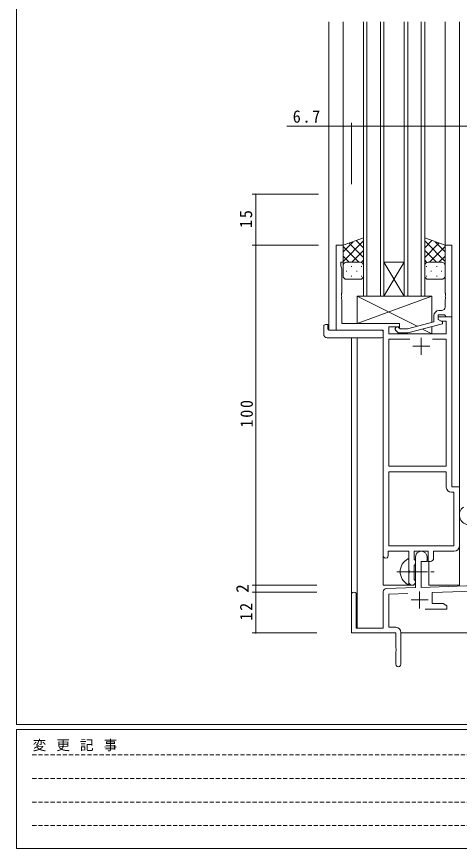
# Model space of a CAD drawing. Units: millimetres on the paper. Extents: x -420 to 373, y -297 to 267.
# Drawn here: x -417.7 to -287.5, y -297 to -52.4 of the extents above; entities that cross this region are included whole.
import ezdxf
from ezdxf.enums import TextEntityAlignment as Align

# ---------------------------------------------------------------- set-up
doc = ezdxf.new("R2010")
doc.units = ezdxf.units.MM
doc.linetypes.add('CHAIN2', pattern=[12, 9, -1, 1, -1])
doc.linetypes.add('DASHED1', pattern=[1.8, 1.2, -0.6])
for name, color, linetype, lineweight in [('0-1_YKK_ZWAK', 7, 'Continuous', 9), ('0-3_YKK_12', 2, 'Continuous', 9), ('0-4_YKK_D', 6, 'Continuous', 9), ('0-6_YKK_13', 4, 'Continuous', 9), ('0-7_YKK_11', 7, 'Continuous', 9)]:
    doc.layers.add(name, color=color, linetype=linetype, lineweight=lineweight)
doc.styles.add('ＭＳ ゴシック', font='')
doc.styles.get('ＭＳ ゴシック').set_extended_font_data('MS Gothic')

msp = doc.modelspace()

# ---------------------------------------------------------------- linework, layer by layer
at = {"layer": '0-1_YKK_ZWAK'}
for p, q in [((-417.7, -260.6), (-417.7, 264.4)), ((352.3, -260.6), (-417.7, -260.6)), ((-417.7, -297), (-417.7, -262)), ((314.5, -262), (-417.7, -262)), ((-417.7, -297), (314.5, -297))]:
    msp.add_line(p, q, dxfattribs=at)
at = {"layer": '0-1_YKK_ZWAK', "linetype": 'DASHED1'}
for p, q in [((-413.101, -269.512), (-164.909, -269.512)), ((-413.101, -276.441), (-164.909, -276.441)), ((-413.101, -283.37), (-164.909, -283.37)), ((-413.101, -290.298), (-164.909, -290.298))]:
    msp.add_line(p, q, dxfattribs=at)
at = {"layer": '0-3_YKK_12'}
for p, q in [((-325.898, -53.869), (-325.898, -144.619)), ((-321.698, -53.869), (-321.698, -120.119)), ((-315.698, -53.869), (-315.698, -134.619)), ((-314.698, -134.619), (-314.698, -53.869)), ((-310.698, -53.869), (-310.698, -134.619)), ((-309.698, -134.619), (-309.698, -53.869)), ((-303.698, -53.869), (-303.698, -134.619)), ((-302.698, -134.619), (-302.698, -53.869)), ((-298.698, -53.869), (-298.698, -134.619)), ((-297.698, -134.619), (-297.698, -53.869)), ((-291.698, -53.869), (-291.698, -120.119)), ((-287.498, -53.869), (-287.498, -219.619)), ((-303.698, -134.619), (-309.698, -124.619)), ((-309.698, -134.619), (-303.698, -124.619)), ((-309.698, -124.619), (-303.698, -124.619)), ((-315.698, -134.619), (-309.698, -134.619)), ((-309.698, -134.619), (-303.698, -134.619)), ((-303.698, -134.619), (-297.698, -134.619)), ((-323.398, -144.619), (-325.898, -144.619)), ((-309.899, -219.619), (-309.898, -144.919)), ((-319.198, -146.806), (-319.198, -222.319)), ((-317.568, -146.806), (-317.568, -232.219)), ((-296.498, -219.619), (-296.498, -212.602)), ((-309.899, -219.619), (-300.898, -219.619)), ((-300.898, -219.619), (-300.898, -219.483)), ((-296.498, -219.619), (-287.498, -219.619)), ((-304.698, -233.619), (-249.198, -233.619))]:
    msp.add_line(p, q, dxfattribs=at)
at = {"layer": '0-4_YKK_D'}
for p, q in [((-325.898, -101.619), (-325.898, -83.619)), ((-319.198, -101.619), (-319.198, -83.619)), ((-319.198, -101.619), (-319.198, -83.619)), ((-319.198, -84.619), (-249.198, -84.619)), ((-328.898, -104.619), (-348.386, -104.619)), ((-347.386, -104.619), (-347.386, -119.619)), ((-328.898, -119.619), (-348.386, -119.619)), ((-328.898, -119.619), (-348.386, -119.619)), ((-347.386, -219.619), (-347.386, -119.619)), ((-329.398, -219.619), (-348.386, -219.619)), ((-329.398, -219.619), (-348.386, -219.619)), ((-347.386, -221.619), (-347.386, -219.619)), ((-329.398, -221.619), (-348.386, -221.619)), ((-329.398, -221.619), (-348.386, -221.619)), ((-347.386, -221.619), (-347.386, -233.619)), ((-329.398, -233.619), (-348.386, -233.619))]:
    msp.add_line(p, q, dxfattribs=at)
msp.add_lwpolyline([(-319.198, -84.619), (-325.898, -84.619), (-338.199, -84.619)], dxfattribs=at)
for centre, start, end in [((-325.898, -84.619), 0, 180), ((-325.898, -84.619), 180, 0), ((-319.198, -84.619), 0, 180), ((-319.198, -84.619), 0, 180), ((-319.198, -84.619), 180, 0), ((-319.198, -84.619), 180, 0), ((-347.386, -104.619), 90, 270), ((-347.386, -104.619), 270, 90), ((-347.386, -119.619), 90, 270), ((-347.386, -119.619), 90, 270), ((-347.386, -119.619), 270, 90), ((-347.386, -119.619), 270, 90), ((-347.386, -219.619), 90, 270), ((-347.386, -219.619), 90, 270), ((-347.386, -219.619), 270, 90), ((-347.386, -219.619), 270, 90), ((-347.386, -221.619), 90, 270), ((-347.386, -221.619), 90, 270), ((-347.386, -221.619), 270, 90), ((-347.386, -221.619), 270, 90), ((-347.386, -233.619), 90, 270), ((-347.386, -233.619), 270, 90)]:
    msp.add_arc(centre, 0.106, start, end, dxfattribs=at)
at = {"layer": '0-6_YKK_13'}
for p, q in [((-315.7, -117.476), (-321.7, -119.619)), ((-321.7, -124.35), (-315.7, -118.35)), ((-321.7, -121.522), (-318.739, -118.561)), ((-321.7, -119.619), (-321.7, -125.619)), ((-315.7, -123.17), (-319.896, -118.974)), ((-315.7, -120.342), (-317.812, -118.23)), ((-315.7, -125.84), (-315.7, -117.476)), ((-297.699, -117.476), (-291.699, -119.619)), ((-297.699, -125.84), (-297.699, -117.476)), ((-297.699, -120.342), (-295.587, -118.23)), ((-291.699, -124.35), (-297.699, -118.35)), ((-297.699, -123.17), (-293.503, -118.974)), ((-291.699, -121.522), (-294.659, -118.561)), ((-291.699, -119.619), (-291.699, -125.619)), ((-317.08, -124.619), (-321.7, -119.998)), ((-319.14, -124.619), (-315.7, -121.179)), ((-294.259, -124.619), (-297.699, -121.179)), ((-296.319, -124.619), (-291.699, -119.998)), ((-319.908, -124.619), (-321.7, -122.827)), ((-320.7, -124.619), (-317.1, -124.619)), ((-320.3, -124.619), (-316.7, -124.619)), ((-316.368, -124.675), (-315.7, -124.007)), ((-297.03, -124.675), (-297.699, -124.007)), ((-293.099, -124.619), (-296.699, -124.619)), ((-292.699, -124.619), (-296.299, -124.619)), ((-293.49, -124.619), (-291.699, -122.827)), ((-321.7, -128.619), (-321.7, -125.619)), ((-319.365, -125.84), (-319.165, -125.84)), ((-316.335, -125.84), (-316.135, -125.84)), ((-315.7, -125.619), (-315.7, -128.619)), ((-297.699, -125.619), (-297.699, -128.619)), ((-297.064, -125.84), (-297.264, -125.84)), ((-294.034, -125.84), (-294.234, -125.84)), ((-291.699, -128.619), (-291.699, -125.619)), ((-320.78, -127.255), (-320.58, -127.255)), ((-316.7, -129.619), (-320.7, -129.619)), ((-319.365, -128.67), (-319.165, -128.67)), ((-317.75, -127.255), (-317.55, -127.255)), ((-316.335, -128.67), (-316.135, -128.67)), ((-297.064, -128.67), (-297.264, -128.67)), ((-296.699, -129.619), (-292.699, -129.619)), ((-295.649, -127.255), (-295.849, -127.255)), ((-294.034, -128.67), (-294.234, -128.67)), ((-292.619, -127.255), (-292.819, -127.255)), ((-299.92, -143.458), (-317.599, -134.619)), ((-317.599, -142.619), (-295.599, -134.619)), ((-327.386, -145.806), (-327.386, -143.431)), ((-326.386, -142.927), (-326.199, -142.927)), ((-326.199, -142.927), (-326.199, -143.427)), ((-326.199, -144.319), (-326.199, -143.427)), ((-295.599, -145.619), (-298.303, -144.267)), ((-325.899, -144.619), (-310.399, -144.619)), ((-309.899, -145.119), (-309.899, -145.806)), ((-309.899, -145.806), (-309.899, -146.306)), ((-326.386, -146.806), (-310.399, -146.806)), ((-302.399, -219.214), (-302.399, -212.023))]:
    msp.add_line(p, q, dxfattribs=at)
at = {"layer": '0-6_YKK_13', "linetype": 'CHAIN2'}
msp.add_line((-305.899, -215.619), (-293.911, -215.619), dxfattribs=at)
at = {"layer": '0-6_YKK_13'}
for points in [[(-317.599, -142.619), (-317.599, -134.619), (-295.599, -134.619), (-295.599, -142.3)], [(-305.099, -144.07), (-305.099, -142.619), (-317.599, -142.619)], [(-295.599, -143.542), (-295.599, -145.619), (-305.099, -145.619), (-305.099, -145.419)]]:
    msp.add_lwpolyline(points, dxfattribs=at)
for centre, radius, start, end in [((-320.7, -125.619), 1, 89.99998, 179.99998), ((-320.7, -125.619), 1, 89.99998, 179.99998), ((-316.7, -125.619), 1, 359.99998, 89.99998), ((-316.7, -125.619), 1, 359.99998, 89.99998), ((-296.699, -125.619), 1, 89.99998, 179.99998), ((-296.699, -125.619), 1, 89.99998, 179.99998), ((-292.699, -125.619), 1, 359.99998, 89.99998), ((-292.699, -125.619), 1, 359.99998, 89.99998), ((-320.7, -128.619), 1, 179.99998, 269.99998), ((-316.7, -128.619), 1, 269.99998, 359.99998), ((-296.699, -128.619), 1, 179.99998, 269.99998), ((-292.699, -128.619), 1, 269.99998, 359.99998), ((-326.922, -143.414), 0.462, 136.9505, 182.04652), ((-326.616, -144.057), 1.153, 78.49471, 123.87698), ((-325.899, -144.319), 0.3, 180, 270), ((-326.386, -145.806), 1, 180, 269.99493), ((-310.399, -145.119), 0.5, 0, 90), ((-310.399, -146.306), 0.5, 269.99889, 0), ((-284.614, -198.939), 2.885, 126.45192, 263.90388), ((-300.699, -215.619), 4.2, 117.28096, 242.71902), ((-302.553, -212.023), 0.154, 0, 117.28096), ((-302.553, -219.214), 0.154, 242.71902, 0)]:
    msp.add_arc(centre, radius, start, end, dxfattribs=at)
at = {"layer": '0-7_YKK_11'}
for p, q in [((-292.699, -138.819), (-293.499, -138.819)), ((-298.699, -146.819), (-298.699, -151.819)), ((-295.348, -147.249), (-291.329, -147.249)), ((-301.199, -149.319), (-296.199, -149.319)), ((-308.269, -207.989), (-308.269, -186.249)), ((-299.198, -221.419), (-299.198, -226.419)), ((-301.698, -223.919), (-296.698, -223.919)), ((-304.698, -242.869), (-304.698, -233.489))]:
    msp.add_line(p, q, dxfattribs=at)
for points in [[(-309.899, -210.869), (-309.899, -144.619), (-323.699, -144.619), (-323.699, -119.619), (-321.699, -119.619), (-321.699, -124.619), (-322.399, -124.619), (-322.399, -125.623), (-322.069, -126.53), (-322.069, -133.66), (-322.189, -133.844), (-322.189, -134.394), (-322.069, -134.577), (-322.069, -134.66), (-322.189, -134.844), (-322.189, -135.394), (-322.069, -135.577), (-322.069, -142.619), (-305.099, -142.619), (-305.099, -143.619), (-308.269, -143.619), (-308.269, -145.619), (-291.329, -145.619), (-291.329, -141.919), (-292.832, -141.919), (-293.699, -141.419), (-293.699, -140.619), (-289.699, -140.619), (-289.699, -190.619), (-287.499, -190.619), (-287.499, -208.119)], [(-289.699, -140.619), (-289.699, -119.619), (-291.699, -119.619), (-291.699, -133.66), (-291.579, -133.844), (-291.579, -134.394), (-291.699, -134.577), (-291.699, -134.66), (-291.579, -134.844), (-291.579, -135.394), (-291.699, -135.577), (-291.699, -137.819)], [(-306.223, -144.643), (-305.447, -145.419), (-302.602, -145.419), (-292.499, -142.711), (-292.499, -142.111), (-293.699, -141.419), (-293.699, -140.119), (-291.899, -140.119), (-291.699, -140.319), (-291.399, -140.619), (-289.699, -140.619)], [(-294.999, -140.319), (-294.999, -142.139), (-302.76, -144.219), (-304.95, -144.219), (-305.374, -143.794)], [(-295.348, -147.249), (-291.329, -147.249), (-291.329, -184.619), (-308.269, -184.619), (-308.269, -147.249), (-302.049, -147.249)], [(-308.269, -207.989), (-308.269, -186.249), (-291.329, -186.249), (-291.329, -190.749)], [(-289.829, -192.249), (-289.129, -192.249), (-289.129, -207.989), (-308.269, -207.989)], [(-302.399, -218.619), (-302.399, -216.289), (-302.256, -216.098), (-302.256, -215.139), (-302.399, -214.948), (-302.399, -209.619), (-308.399, -209.619), (-308.399, -210.869)], [(-296.069, -212.619), (-296.699, -212.619), (-296.699, -209.619), (-300.769, -209.619), (-300.769, -211.936), (-300.621, -212.129), (-300.399, -212.419), (-300.399, -213.319), (-300.621, -213.608), (-300.769, -213.801), (-300.769, -217.936), (-300.621, -218.129), (-300.399, -218.419), (-300.399, -218.619)], [(-288.999, -209.619), (-295.069, -209.619), (-295.069, -211.619)], [(-300.398, -211.319), (-300.398, -220.287), (-308.933, -220.585)], [(-277.408, -219.484), (-298.698, -220.227), (-298.698, -212.619), (-296.998, -212.619), (-296.998, -211.319)], [(-319.198, -222.319), (-319.198, -233.619), (-306.198, -233.619), (-306.198, -238.16), (-306.078, -238.344), (-306.078, -238.894), (-306.198, -239.077), (-306.198, -242.869)], [(-309.898, -221.584), (-309.898, -232.219), (-317.798, -232.219), (-317.798, -222.319)], [(-306.198, -231.989), (-308.268, -231.989), (-308.268, -222.193), (-302.631, -221.996)], [(-297.548, -226.619), (-291.198, -226.619), (-291.198, -225.619), (-292.29, -224.989), (-295.498, -224.989), (-295.498, -221.747), (-277.351, -221.113)]]:
    msp.add_lwpolyline(points, dxfattribs=at)
for centre, radius, start, end in [((-293.499, -140.319), 1.5, 90, 179.99998), ((-292.699, -137.819), 1, 270, 359.99998), ((-305.799, -144.219), 0.6, 44.99998, 225), ((-289.829, -190.749), 1.5, 180, 269.99998), ((-298.698, -211.319), 1.7, 359.99998, 180), ((-288.999, -208.119), 1.5, 270, 359.99998), ((-309.149, -210.869), 0.75, 179.99998, 0), ((-296.069, -211.619), 1, 270, 359.99998), ((-301.399, -218.619), 1, 180, 269.99998), ((-301.399, -218.619), 1, 270, 359.99998), ((-318.498, -222.319), 0.7, 359.99998, 180), ((-308.898, -221.584), 1, 91.99997, 179.99998), ((-306.198, -233.489), 1.5, 0, 89.99998), ((-305.448, -242.869), 0.75, 179.99998, 0)]:
    msp.add_arc(centre, radius, start, end, dxfattribs=at)

# ---------------------------------------------------------------- texts
at = {"layer": '0-1_YKK_ZWAK', "insert": (-412.986, -268.447), "char_height": 2.933, "attachment_point": 7, "style": 'ＭＳ ゴシック'}
msp.add_mtext('\\T1.16;変\\~更\\~記\\~事', dxfattribs=at)
at = {"layer": '0-4_YKK_D', "color": 3, "style": 'ＭＳ ゴシック'}
msp.add_text('2', height=3.666, rotation=90, dxfattribs=at).set_placement((-348.386, -221.819), align=Align.BOTTOM_LEFT)
at = {"layer": '0-4_YKK_D', "color": 3, "insert": (-336.499, -83.619), "char_height": 3.666, "attachment_point": 7, "style": 'ＭＳ ゴシック'}
msp.add_mtext('\\T1.21;\\W0.95;6.7', dxfattribs=at)
at = {"layer": '0-4_YKK_D', "color": 3, "char_height": 3.666, "attachment_point": 7, "rotation": 90, "style": 'ＭＳ ゴシック'}
for s, insert in [('\\T1.21;\\W0.95;15', (-348.386, -114.519)), ('\\T1.21;\\W0.95;100', (-348.186, -173.219)), ('\\T1.21;\\W0.95;12', (-348.386, -230.019))]:
    msp.add_mtext(s, dxfattribs=dict(at, insert=insert))

doc.saveas('drawing.dxf')
